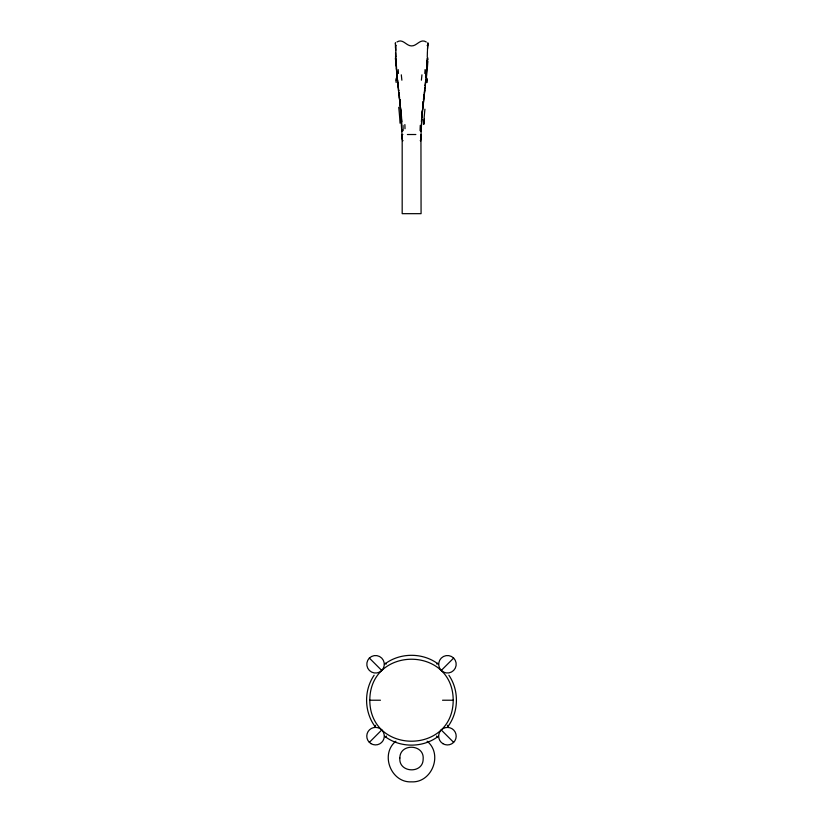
<?xml version="1.0" encoding="UTF-8"?>
<svg xmlns="http://www.w3.org/2000/svg" width="823" height="823" viewBox="0 0 823 823"><rect width="100%" height="100%" fill="white"/><g stroke="black" fill="none" stroke-linecap="round" stroke-linejoin="round"><path stroke-width="1.23" d="M421.078 138.789L421.088 138.007M421.078 138.624L421.078 139.56M421.088 137.112L421.109 129.221M421.088 137.554L421.088 136.957M421.088 138.12L421.088 137.42M421.078 130.61L421.088 130.055M421.15 131.485L421.818 118.985M421.098 129.304L421.16 127.195M421.119 128.532L421.139 127.802M427.425 51.335L427.26 57.147M427.446 50.584L427.734 45.45M369.805 700.219C369.908 645.571 453.092 645.571 453.195 700.219C453.092 754.866 369.908 754.866 369.805 700.219L380.463 700.219M426.962 64.132L426.993 63.453M427.857 43.321L427.816 44.01M427.888 42.724L427.806 44.226M427.806 44.113L427.549 48.608M427.785 44.668L427.723 45.615M421.397 121.845L421.561 119.232M421.438 124.643L422.168 114.839M425.954 79.42L426.201 75.901M426.18 76.457L426.119 77.444M426.108 77.547L426.17 76.2M421.757 116.588L422.209 111.434M421.942 117.432L422.065 115.889M427.312 63.659L426.993 67.527M427.312 63.731L427.374 62.939M427.374 63.001L427.59 60.799M422.137 115.117L425.964 79.368M422.209 114.346L422.281 110.694M422.497 111.239L422.353 109.953M427.723 59.544L427.878 57.929M422.652 109.675L423.115 105.231M427.662 60.079L427.723 59.472M422.569 107.71L423.115 102.71M427.528 61.416L427.579 60.902M425.728 81.816L425.584 83.164M422.744 106.105L423.269 101.352M423.156 104.809L423.67 100.169M425.82 79.461L425.635 81.168M425.83 79.368L425.758 80.006M425.686 80.654L425.532 82.022M423.248 101.496L423.156 102.309M425.584 81.611L425.141 85.427M424.545 92.474L424.791 90.263M423.763 99.326L423.907 98.05M425.388 83.298L425.491 82.444M423.67 97.865L423.434 99.881M425.09 85.839L425.193 84.995M424.102 94.172L423.536 98.966M423.907 95.838L423.722 97.453M424.791 88.38L424.894 87.536M424.246 92.989L424.843 87.968M423.999 95.026L424.102 94.213M374.126 675.241C363.622 690.518 364.157 712.255 375.391 726.997M447.609 726.997C458.853 712.255 459.378 690.518 448.885 675.241M436.828 664.12L437.548 663.256M385.452 737.182L386.419 736.06M369.352 742.367L381.779 729.939M441.221 670.498L453.648 658.071A8.755 8.755 0 0 1 453.627 670.447A8.755 8.755 0 0 1 441.262 670.467A8.755 8.755 0 0 1 441.272 658.091A8.755 8.755 0 0 1 453.648 658.081M395.884 741.214C379.856 754.135 390.976 782.971 411.5 781.85C432.024 782.971 443.144 754.135 427.116 741.214M375.669 725.3L374.537 726.267M384.722 664.11C400.06 652.382 422.95 652.382 438.278 664.11M438.278 736.328C422.95 748.056 400.06 748.056 384.722 736.328M396.943 42.004C402.982 38.197 406.109 45.975 411.623 45.923C417.138 45.975 420.275 38.197 426.314 42.004M402.889 134.519L402.18 134.519L402.18 213.671L421.078 213.671L420.934 134.519M407.385 134.519L415.852 134.519M442.537 700.219L453.195 700.219M448.463 726.267L447.342 725.3M369.352 658.071L381.779 670.498A8.755 8.755 0 0 1 369.373 670.447A8.755 8.755 0 0 1 369.362 658.081A8.755 8.755 0 0 1 381.728 658.091A8.755 8.755 0 0 1 381.749 670.467M441.221 729.939L453.648 742.367M436.581 736.06L437.548 737.182M385.452 663.256L386.182 664.12M398.96 92.577L399.248 95.026M398.661 90.077L398.764 90.921M398.713 90.499L398.363 87.536M399.155 94.172L399.433 96.579M398.414 87.968L398.116 85.427M399.392 96.24L399.587 97.865M398.065 84.995L398.157 85.839M399.824 99.881L399.731 99.079L400.256 103.739M397.962 84.162L397.766 82.444M399.865 100.293L400.143 102.71M397.622 81.168L397.818 82.886M398.661 92.032L398.96 94.655M398.414 89.82L399.536 99.748M399.248 97.207L400.359 104.716M398.466 90.263L397.293 79.368M397.581 80.747L397.643 81.292M397.602 80.973L397.458 79.687M400.184 103.112L400.276 103.914M397.571 80.654L397.427 79.368M399.639 100.591L399.772 101.867M397.375 78.864L397.437 79.461M399.865 102.71L400.101 104.809M397.231 77.578L397.386 79.039M397.674 83.164L397.53 81.816M399.988 103.811L402.169 137.42M397.283 78.031L397.036 75.747M395.524 59.472L395.914 63.412M400.143 105.231L400.359 107.329M395.863 62.815L395.688 61.077M397.211 77.393L397.149 76.817M397.108 76.354L397.159 76.94M400.678 107.71L401.377 118.224M397.046 75.819L396.789 73.298M400.441 108.111L400.606 109.675M397.005 75.438L396.943 74.821M395.534 59.544L395.472 58.937M395.379 57.96L395.462 58.814M396.851 73.916L396.737 72.671M400.904 109.953L401.182 112.916M396.758 72.969L396.357 68.628M396.645 71.724L396.583 71.107M396.408 69.235L396.13 65.963M395.925 63.474L395.976 64.132M397.293 79.42L397.149 77.547M396.058 65.068L396.12 65.799M395.966 64.009L396.069 65.202M401.439 115.858L401.861 121.845M401.439 118.985L401.624 121.567M397.139 77.444L397.067 76.457M401.645 121.866L401.819 124.643M395.493 44.915L395.524 45.615M395.4 43.321L395.812 50.584M395.452 44.226L395.369 42.724M396.264 63.453L396.295 64.132M395.791 49.874L395.554 46.047A21.028 0.648 87.1 0 0 395.441 48.156M395.997 57.147L395.822 50.851M402.097 131.351L402.169 129.859M402.169 137.256L402.169 137.842M402.169 137.719L402.169 138.377M402.169 138.285L402.18 139.56M404.875 124.571A84.265 29.587 78 0 1 404.998 128.738M398.723 107.319A107.607 33.331 79.1 0 1 400.04 123.213M426.201 69.976A28.815 1.08 -84.5 0 1 425.563 76.632M423.691 124.479A105.766 32.375 -79 0 1 424.935 109.192M424.102 123.882A84.265 24.381 -79.8 0 1 424.38 119.16M427.806 61.797A24.093 1.533 -84.2 0 1 426.499 76.611M396.017 45.327A27.931 1.286 -88.4 0 1 396.069 45.677M396.305 61.591A25.513 1.101 86.7 0 1 396.172 58.31M397.077 76.179A37.899 2.335 86.3 0 1 396.172 60.871M396.141 82.485A56.026 29.062 -88.9 0 1 395.884 79.965M402.972 140.466A17.19 1.708 85.7 0 1 402.406 140.805M402.972 125.312A130.373 65.614 71.3 0 1 403.177 130.672M401.871 80.201A187.911 17.653 84.9 0 1 401.305 74.821M396.285 80.109A31.613 9.495 88.1 0 1 396.13 78.308M398.445 73.453A40.111 0.7 86.1 0 1 398.178 69.574M396.161 63.124A27.653 1.697 86.3 0 1 395.997 59.349M395.678 57.322A26.47 1.44 86.4 0 1 395.554 52.806M395.524 56.057A20.071 0.514 -89.8 0 1 395.534 56.571M427.188 45.677A27.931 1.286 88.4 0 1 427.24 45.327M427.086 58.31A25.513 1.101 -86.7 0 1 426.952 61.591M427.086 60.871A37.899 2.335 -86.3 0 1 426.18 76.179M427.374 79.965A56.026 29.062 88.9 0 1 427.116 82.485M420.851 140.805A17.19 1.708 -85.7 0 1 420.275 140.466M420.08 130.672A130.373 65.614 -71.3 0 1 420.286 125.312M421.952 74.821A187.911 17.653 -84.9 0 1 421.386 80.201M427.127 78.308A31.613 9.495 -88.1 0 1 426.972 80.109M425.079 69.574A40.111 0.7 -86.1 0 1 424.812 73.453M427.23 60.141A27.653 1.697 -86.3 0 1 427.096 63.124M399.855 758.014C398.466 773.013 423.187 774.134 423.156 759.053C424.534 744.054 399.813 742.943 399.855 758.014M442.887 743.673A8.755 8.755 0 0 0 456.189 736.379A8.755 8.755 0 0 0 443.227 728.499A8.755 8.755 0 0 0 442.887 743.673M370.978 743.632A8.755 8.755 0 0 0 384.29 736.369A8.755 8.755 0 0 0 371.338 728.468A8.755 8.755 0 0 0 370.978 743.632"/></g></svg>
